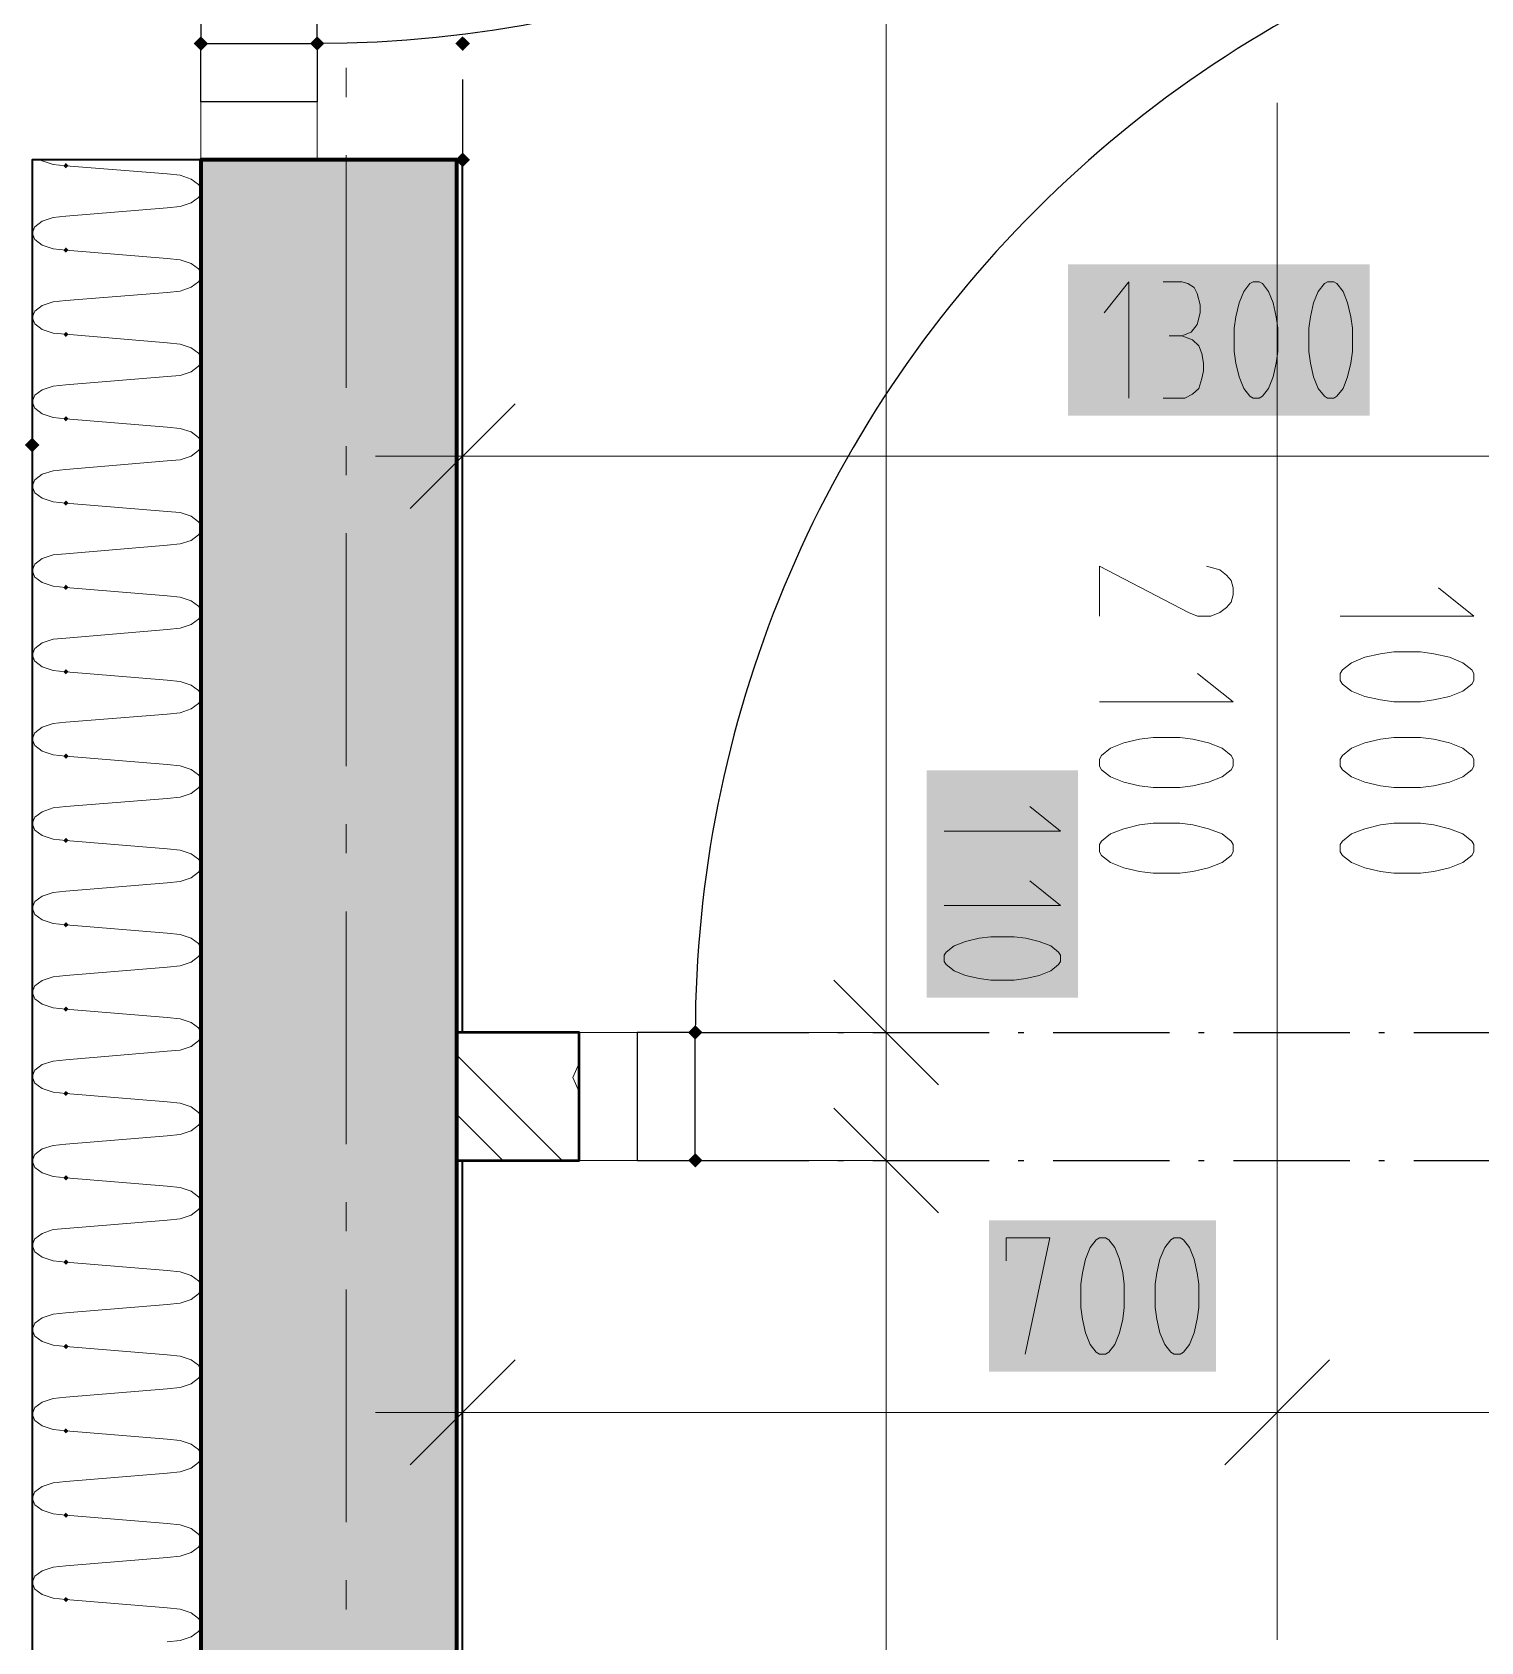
# Model space of a CAD drawing. Header units: millimetres. Extents: x 0 to 594, y 0 to 420.
# Drawn here: x 97.78 to 107.58, y 256.87 to 267.76 of the extents above; entities that cross this region are included whole.
import ezdxf

# ---------------------------------------------------------------- set-up
doc = ezdxf.new("R2010")
doc.units = ezdxf.units.MM
doc.header["$LTSCALE"] = 8
for name, color, linetype in [('PDF_Dokresleni nad rovinou rezu', 7, 'Continuous'), ('PDF_Dvere', 7, 'Continuous'), ('PDF_Instalacni prizdivky', 7, 'Continuous'), ('PDF_Koty delkove', 7, 'Continuous'), ('PDF_Omitka', 7, 'Continuous'), ('PDF_Osy hlavni', 7, 'Continuous'), ('PDF_Popis dveri', 7, 'Continuous'), ('PDF_Prosklenne fasady', 7, 'Continuous'), ('PDF_Steny obvodove nosne', 7, 'Continuous'), ('PDF_Zatepleni', 7, 'Continuous')]:
    doc.layers.add(name, color=color, linetype=linetype)

msp = doc.modelspace()

# ---------------------------------------------------------------- linework, layer by layer
at = {"layer": 'PDF_Dokresleni nad rovinou rezu', "lineweight": 25}
for points in [[(100.689, 267.677), (100.689, 267.638)], [(100.689, 267.441), (100.689, 266.898)]]:
    msp.add_lwpolyline(points, dxfattribs=at)
at = {"layer": 'PDF_Dokresleni nad rovinou rezu', "lineweight": 25, "transparency": 33554559}
for points in [[(100.689, 267.734), (100.739, 267.685), (100.64, 267.685), (100.689, 267.636)], [(100.689, 266.947), (100.739, 266.898), (100.64, 266.898), (100.689, 266.848)], [(97.727, 264.968), (97.776, 265.018), (97.776, 264.919), (97.825, 264.968)]]:
    msp.add_solid(points, dxfattribs=at)
at = {"layer": 'PDF_Dvere', "lineweight": 25}
for points in [[(99.705, 275.559), (107.579, 275.559, -0.414213), (99.705, 267.685), (99.705, 268.189)], [(109.567, 260.992), (110.138, 260.992), (110.138, 268.866, 0.414214), (102.264, 260.992), (103.032, 260.992)]]:
    msp.add_lwpolyline(points, format="xyb", dxfattribs=at)
for points in [[(98.918, 268.189), (98.918, 267.685)], [(103.228, 260.992), (103.268, 260.992)], [(103.465, 260.992), (104.252, 260.992)], [(104.449, 260.992), (104.488, 260.992)], [(104.685, 260.992), (105.473, 260.992)], [(105.669, 260.992), (105.709, 260.992)], [(105.906, 260.992), (106.693, 260.992)], [(106.89, 260.992), (106.929, 260.992)], [(107.126, 260.992), (107.913, 260.992)], [(102.264, 260.126), (103.032, 260.126)], [(103.228, 260.126), (103.268, 260.126)], [(103.465, 260.126), (104.252, 260.126)], [(104.449, 260.126), (104.488, 260.126)], [(104.685, 260.126), (105.473, 260.126)], [(105.669, 260.126), (105.709, 260.126)], [(105.906, 260.126), (106.693, 260.126)], [(106.89, 260.126), (106.929, 260.126)], [(107.126, 260.126), (107.913, 260.126)]]:
    msp.add_lwpolyline(points, dxfattribs=at)
for points in [[(98.918, 267.291), (98.918, 267.685), (99.705, 267.685), (99.705, 267.291)], [(101.871, 260.126), (102.264, 260.126), (102.264, 260.992), (101.871, 260.992)]]:
    msp.add_lwpolyline(points, close=True, dxfattribs=at)
at = {"layer": 'PDF_Dvere', "lineweight": 25, "transparency": 33554559}
for points in [[(98.918, 267.734), (98.967, 267.685), (98.868, 267.685), (98.918, 267.636)], [(99.705, 267.734), (99.754, 267.685), (99.656, 267.685), (99.705, 267.636)], [(102.215, 260.992), (102.264, 261.041), (102.264, 260.943), (102.313, 260.992)], [(102.215, 260.126), (102.264, 260.175), (102.264, 260.077), (102.313, 260.126)]]:
    msp.add_solid(points, dxfattribs=at)
at = {"layer": 'PDF_Instalacni prizdivky', "lineweight": 50}
msp.add_lwpolyline([(100.65, 260.126), (100.689, 260.126), (101.477, 260.126), (101.477, 260.992), (100.689, 260.992), (100.65, 260.992)], close=True, dxfattribs=at)
at = {"layer": 'PDF_Instalacni prizdivky', "lineweight": 9}
for points in [[(100.65, 260.839), (101.363, 260.126)], [(101.477, 260.785), (101.436, 260.687), (101.477, 260.589)], [(100.65, 260.437), (100.961, 260.126)]]:
    msp.add_lwpolyline(points, dxfattribs=at)
at = {"layer": 'PDF_Koty delkove', "lineweight": 18}
for points in [[(103.555, 302.764), (103.555, 301.759), (103.555, 300.84), (103.555, 297.567), (103.555, 296.425), (103.555, 295.244), (103.555, 294.85), (103.555, 277.567), (103.555, 276.74), (103.555, 260.992), (103.555, 260.126), (103.555, 245.165), (103.555, 227.528), (103.555, 218.079), (103.555, 216.465), (103.555, 215.795)], [(105.199, 265.285), (105.199, 266.073), (105.031, 265.863)], [(105.43, 266.073), (105.556, 266.073), (105.598, 266.06), (105.64, 266.033), (105.661, 265.994), (105.682, 265.916), (105.682, 265.863), (105.661, 265.784), (105.619, 265.732), (105.556, 265.706), (105.472, 265.706)], [(106.207, 265.601), (106.207, 265.758), (106.196, 265.836), (106.175, 265.929), (106.144, 266.007), (106.102, 266.06), (106.081, 266.073), (106.039, 266.073), (106.018, 266.06), (105.976, 266.007), (105.945, 265.929), (105.923, 265.836), (105.912, 265.758), (105.912, 265.601), (105.923, 265.522), (105.945, 265.43)], [(105.43, 265.285), (105.577, 265.285), (105.629, 265.312), (105.671, 265.351), (105.692, 265.417), (105.703, 265.469), (105.703, 265.522), (105.692, 265.588), (105.671, 265.64), (105.629, 265.679), (105.556, 265.706)], [(105.945, 265.43), (105.976, 265.351), (106.018, 265.299), (106.039, 265.285), (106.081, 265.285), (106.102, 265.299), (106.144, 265.351), (106.175, 265.43), (106.196, 265.522), (106.207, 265.601)], [(100.689, 264.301), (100.689, 264.892), (100.689, 265.482)], [(100.335, 264.537), (101.044, 265.246)], [(100.689, 264.892), (100.099, 264.892)], [(100.689, 264.892), (110.926, 264.892)], [(103.949, 262.354), (104.736, 262.354), (104.527, 262.522)], [(103.949, 261.85), (104.736, 261.85), (104.527, 262.018)], [(104.264, 261.64), (104.186, 261.63), (104.093, 261.608), (104.015, 261.577), (103.962, 261.535), (103.949, 261.514), (103.949, 261.472), (103.962, 261.451), (104.015, 261.409), (104.093, 261.378), (104.186, 261.357), (104.264, 261.346)], [(104.264, 261.346), (104.422, 261.346), (104.5, 261.357), (104.592, 261.378), (104.671, 261.409), (104.723, 261.451), (104.736, 261.472), (104.736, 261.514), (104.723, 261.535), (104.671, 261.577), (104.592, 261.608), (104.5, 261.63), (104.422, 261.64), (104.264, 261.64)], [(103.201, 261.346), (103.909, 260.638)], [(102.964, 260.992), (103.555, 260.992), (104.145, 260.992)], [(103.201, 260.48), (103.909, 259.772)], [(102.964, 260.126), (103.555, 260.126), (104.145, 260.126)], [(104.369, 259.445), (104.369, 259.601), (104.663, 259.601), (104.496, 258.814)], [(105.671, 259.13), (105.671, 259.287), (105.661, 259.365), (105.64, 259.457), (105.608, 259.536), (105.567, 259.589), (105.545, 259.601), (105.504, 259.601), (105.482, 259.589), (105.441, 259.536), (105.409, 259.457), (105.388, 259.365), (105.377, 259.287), (105.377, 259.13)], [(105.377, 259.13), (105.388, 259.051), (105.409, 258.959), (105.441, 258.88), (105.482, 258.827), (105.504, 258.814), (105.545, 258.814), (105.567, 258.827), (105.608, 258.88), (105.64, 258.959), (105.661, 259.051), (105.671, 259.13)], [(100.689, 257.83), (100.689, 258.42), (100.689, 259.011)], [(106.201, 257.83), (106.201, 258.42), (106.201, 259.011)], [(100.335, 258.066), (101.044, 258.775)], [(105.847, 258.066), (106.556, 258.775)], [(100.689, 258.42), (100.099, 258.42)], [(100.689, 258.42), (106.201, 258.42), (110.926, 258.42)]]:
    msp.add_lwpolyline(points, dxfattribs=at)
for points in [[(106.711, 265.601), (106.711, 265.758), (106.7, 265.836), (106.679, 265.929), (106.648, 266.007), (106.606, 266.06), (106.585, 266.073), (106.543, 266.073), (106.522, 266.06), (106.48, 266.007), (106.449, 265.929), (106.427, 265.836), (106.416, 265.758), (106.416, 265.601), (106.427, 265.522), (106.449, 265.43), (106.48, 265.351), (106.522, 265.299), (106.543, 265.285), (106.585, 265.285), (106.606, 265.299), (106.648, 265.351), (106.679, 265.43), (106.7, 265.522)], [(105.167, 259.13), (105.167, 259.287), (105.157, 259.365), (105.136, 259.457), (105.104, 259.536), (105.063, 259.589), (105.041, 259.601), (105, 259.601), (104.978, 259.589), (104.937, 259.536), (104.905, 259.457), (104.884, 259.365), (104.873, 259.287), (104.873, 259.13), (104.884, 259.051), (104.905, 258.959), (104.937, 258.88), (104.978, 258.827), (105, 258.814), (105.041, 258.814), (105.063, 258.827), (105.104, 258.88), (105.136, 258.959), (105.157, 259.051)]]:
    msp.add_lwpolyline(points, close=True, dxfattribs=at)
at = {"layer": 'PDF_Koty delkove', "color": 7, "lineweight": 18, "true_color": 0xffffff, "transparency": 33554559}
for points in [[(104.786, 265.167), (106.828, 265.167), (104.786, 266.191), (106.828, 266.191)], [(103.83, 262.766), (103.83, 261.228), (104.854, 262.766), (104.854, 261.228)], [(104.251, 258.696), (105.789, 258.696), (104.251, 259.72), (105.789, 259.72)]]:
    msp.add_solid(points, dxfattribs=at)
at = {"layer": 'PDF_Omitka', "lineweight": 35}
msp.add_lwpolyline([(100.689, 266.898), (100.65, 266.898), (100.65, 260.992), (100.689, 260.992)], close=True, dxfattribs=at)
msp.add_lwpolyline([(101.319, 236.858), (101.319, 245.165), (101.319, 245.205), (100.689, 245.205), (100.689, 260.126), (100.65, 260.126), (100.65, 245.165), (100.689, 245.165), (101.28, 245.165), (101.28, 236.858)], dxfattribs=at)
at = {"layer": 'PDF_Osy hlavni', "lineweight": 18}
for points in [[(99.902, 267.52), (99.902, 267.323)], [(99.902, 266.929), (99.902, 265.354)], [(99.902, 264.961), (99.902, 264.764)], [(99.902, 264.37), (99.902, 262.795)], [(99.902, 262.402), (99.902, 262.205)], [(99.902, 261.811), (99.902, 260.236)], [(99.902, 259.843), (99.902, 259.646)], [(99.902, 259.252), (99.902, 257.677)], [(99.902, 257.284), (99.902, 257.087)]]:
    msp.add_lwpolyline(points, dxfattribs=at)
at = {"layer": 'PDF_Popis dveri', "lineweight": 18}
for points in [[(106.201, 256.882), (106.201, 267.283)], [(104.999, 263.809), (104.999, 264.147), (105.603, 263.833), (105.663, 263.809), (105.754, 263.809), (105.814, 263.833), (105.859, 263.869), (105.89, 263.905), (105.904, 263.954), (105.904, 264.001), (105.89, 264.05), (105.859, 264.086), (105.814, 264.122), (105.724, 264.147)], [(106.629, 263.809), (107.534, 263.809), (107.293, 264.001)], [(104.999, 263.229), (105.904, 263.229), (105.663, 263.422)], [(105.89, 262.867), (105.829, 262.915), (105.738, 262.951), (105.632, 262.976), (105.543, 262.988), (105.362, 262.988), (105.271, 262.976), (105.165, 262.951), (105.075, 262.915), (105.014, 262.867), (104.999, 262.842), (104.999, 262.795), (105.014, 262.77), (105.075, 262.722), (105.165, 262.686), (105.271, 262.662), (105.362, 262.65)], [(106.992, 262.65), (107.173, 262.65), (107.262, 262.662), (107.368, 262.686), (107.459, 262.722), (107.52, 262.77), (107.534, 262.795), (107.534, 262.842), (107.52, 262.867), (107.459, 262.915), (107.368, 262.951), (107.262, 262.976), (107.173, 262.988), (106.992, 262.988), (106.901, 262.976), (106.795, 262.951), (106.705, 262.915), (106.644, 262.867), (106.629, 262.842), (106.629, 262.795), (106.644, 262.77), (106.705, 262.722)], [(105.362, 262.65), (105.543, 262.65), (105.632, 262.662), (105.738, 262.686), (105.829, 262.722), (105.89, 262.77), (105.904, 262.795), (105.904, 262.842), (105.89, 262.867)], [(106.705, 262.722), (106.795, 262.686), (106.901, 262.662), (106.992, 262.65)]]:
    msp.add_lwpolyline(points, dxfattribs=at)
for points in [[(106.992, 263.229), (107.173, 263.229), (107.262, 263.242), (107.368, 263.265), (107.459, 263.302), (107.52, 263.349), (107.534, 263.374), (107.534, 263.422), (107.52, 263.447), (107.459, 263.494), (107.368, 263.531), (107.262, 263.555), (107.173, 263.567), (106.992, 263.567), (106.901, 263.555), (106.795, 263.531), (106.705, 263.494), (106.644, 263.447), (106.629, 263.422), (106.629, 263.374), (106.644, 263.349), (106.705, 263.302), (106.795, 263.265), (106.901, 263.242)], [(105.362, 262.07), (105.543, 262.07), (105.632, 262.082), (105.738, 262.106), (105.829, 262.143), (105.89, 262.19), (105.904, 262.215), (105.904, 262.263), (105.89, 262.287), (105.829, 262.335), (105.738, 262.371), (105.632, 262.396), (105.543, 262.408), (105.362, 262.408), (105.271, 262.396), (105.165, 262.371), (105.075, 262.335), (105.014, 262.287), (104.999, 262.263), (104.999, 262.215), (105.014, 262.19), (105.075, 262.143), (105.165, 262.106), (105.271, 262.082)], [(106.992, 262.07), (107.173, 262.07), (107.262, 262.082), (107.368, 262.106), (107.459, 262.143), (107.52, 262.19), (107.534, 262.215), (107.534, 262.263), (107.52, 262.287), (107.459, 262.335), (107.368, 262.371), (107.262, 262.396), (107.173, 262.408), (106.992, 262.408), (106.901, 262.396), (106.795, 262.371), (106.705, 262.335), (106.644, 262.287), (106.629, 262.263), (106.629, 262.215), (106.644, 262.19), (106.705, 262.143), (106.795, 262.106), (106.901, 262.082)]]:
    msp.add_lwpolyline(points, close=True, dxfattribs=at)
at = {"layer": 'PDF_Prosklenne fasady', "lineweight": 18}
for points in [[(98.918, 267.291), (99.705, 267.291)], [(98.918, 267.291), (98.918, 266.898), (99.455, 266.898), (99.705, 266.898), (99.705, 267.291)], [(101.871, 260.992), (101.477, 260.992), (101.477, 260.126), (101.871, 260.126)], [(101.871, 260.992), (101.871, 260.126)]]:
    msp.add_lwpolyline(points, dxfattribs=at)
at = {"layer": 'PDF_Steny obvodove nosne', "lineweight": 70}
msp.add_lwpolyline([(100.65, 245.165), (100.65, 260.126), (100.65, 260.992), (100.65, 266.898), (99.705, 266.898), (99.455, 266.898), (98.918, 266.898), (98.918, 245.165), (98.918, 245.165)], dxfattribs=at)
at = {"layer": 'PDF_Steny obvodove nosne', "color": 9, "lineweight": 9, "true_color": 0xc0c0c0, "transparency": 33554559}
msp.add_solid([(100.65, 245.165), (100.65, 266.898), (98.918, 245.165), (98.918, 266.898)], dxfattribs=at)
at = {"layer": 'PDF_Zatepleni', "lineweight": 35}
msp.add_lwpolyline([(99.548, 235.717), (99.548, 236.858), (98.918, 236.858), (98.918, 245.165), (98.918, 245.165), (98.918, 266.898), (97.776, 266.898), (97.776, 245.165), (97.776, 245.165), (97.776, 236.858), (97.776, 235.717), (98.406, 235.717)], dxfattribs=at)
at = {"layer": 'PDF_Zatepleni', "lineweight": 9}
for points in [[(97.835, 266.898), (97.843, 266.892), (97.917, 266.867), (98.004, 266.858)], [(98.689, 266.802), (98.004, 266.858)], [(98.689, 266.802), (98.689, 266.802)], [(98.918, 266.699), (98.901, 266.731), (98.852, 266.768), (98.777, 266.793), (98.689, 266.802)], [(98.004, 266.516), (98.689, 266.572), (98.777, 266.581), (98.852, 266.606), (98.901, 266.643), (98.918, 266.675)], [(98.004, 266.516), (97.917, 266.507), (97.843, 266.482), (97.793, 266.445), (97.776, 266.402)], [(97.776, 266.402), (97.793, 266.358), (97.843, 266.321), (97.917, 266.296), (98.004, 266.287)], [(98.689, 266.231), (98.004, 266.287)], [(98.689, 266.231), (98.689, 266.231)], [(98.918, 266.128), (98.901, 266.16), (98.852, 266.197), (98.777, 266.222), (98.689, 266.231)], [(98.689, 266.001), (98.777, 266.01), (98.852, 266.035), (98.901, 266.072)], [(98.901, 266.072), (98.918, 266.104)], [(98.004, 265.945), (97.917, 265.936), (97.843, 265.911), (97.793, 265.874), (97.776, 265.831)], [(98.004, 265.945), (98.689, 266.001)], [(97.776, 265.831), (97.793, 265.787), (97.843, 265.75), (97.917, 265.725), (98.004, 265.717)], [(98.689, 265.66), (98.004, 265.717)], [(98.689, 265.66), (98.689, 265.66)], [(98.918, 265.557), (98.901, 265.589), (98.852, 265.626), (98.777, 265.651), (98.689, 265.66)], [(98.689, 265.431), (98.777, 265.439), (98.852, 265.464), (98.901, 265.501), (98.918, 265.533)], [(98.004, 265.374), (98.689, 265.431)], [(98.004, 265.374), (97.917, 265.365), (97.843, 265.341), (97.793, 265.304), (97.776, 265.26)], [(97.776, 265.26), (97.793, 265.216), (97.843, 265.179), (97.917, 265.154), (98.004, 265.146)], [(98.689, 265.089), (98.004, 265.146)], [(98.689, 265.089), (98.689, 265.089)], [(98.918, 264.986), (98.901, 265.018), (98.852, 265.056), (98.777, 265.08), (98.689, 265.089)], [(98.689, 264.86), (98.777, 264.868), (98.852, 264.893), (98.901, 264.93), (98.918, 264.962)], [(98.004, 264.803), (98.689, 264.86)], [(98.004, 264.803), (97.917, 264.794), (97.843, 264.77), (97.793, 264.733), (97.776, 264.689)], [(97.776, 264.689), (97.793, 264.645), (97.843, 264.608), (97.917, 264.583), (98.004, 264.575)], [(98.689, 264.518), (98.004, 264.575)], [(98.689, 264.518), (98.689, 264.518)], [(98.918, 264.416), (98.901, 264.447), (98.852, 264.485), (98.777, 264.51), (98.689, 264.518)], [(98.689, 264.289), (98.777, 264.298), (98.852, 264.322), (98.901, 264.36), (98.918, 264.392)], [(98.004, 264.232), (97.917, 264.224), (97.843, 264.199), (97.793, 264.162), (97.776, 264.118)], [(98.004, 264.232), (98.689, 264.289)], [(97.776, 264.118), (97.793, 264.074), (97.843, 264.037), (97.917, 264.013), (98.004, 264.004)], [(98.689, 263.947), (98.004, 264.004)], [(98.689, 263.947), (98.689, 263.947)], [(98.918, 263.845), (98.901, 263.877), (98.852, 263.914), (98.777, 263.939), (98.689, 263.947)], [(98.689, 263.718), (98.777, 263.727), (98.852, 263.752), (98.901, 263.789), (98.918, 263.821)], [(98.004, 263.661), (97.917, 263.653), (97.843, 263.628), (97.793, 263.591), (97.776, 263.547)], [(98.004, 263.661), (98.689, 263.718)], [(97.776, 263.547), (97.793, 263.504), (97.843, 263.466), (97.917, 263.442), (98.004, 263.433)], [(98.689, 263.377), (98.004, 263.433)], [(98.689, 263.377), (98.689, 263.377)], [(98.918, 263.274), (98.901, 263.306), (98.852, 263.343), (98.777, 263.368), (98.689, 263.377)], [(98.689, 263.147), (98.777, 263.156), (98.852, 263.181), (98.901, 263.218), (98.918, 263.25)], [(98.004, 263.091), (98.689, 263.147)], [(98.004, 263.091), (97.917, 263.082), (97.843, 263.057), (97.793, 263.02), (97.776, 262.976)], [(97.776, 262.976), (97.793, 262.933), (97.843, 262.896), (97.917, 262.871), (98.004, 262.862)], [(98.689, 262.806), (98.004, 262.862)], [(98.689, 262.806), (98.689, 262.806)], [(98.918, 262.703), (98.901, 262.735), (98.852, 262.772), (98.777, 262.797), (98.689, 262.806)], [(98.689, 262.576), (98.777, 262.585), (98.852, 262.61), (98.901, 262.647), (98.918, 262.679)], [(98.004, 262.52), (98.689, 262.576)], [(98.004, 262.52), (97.917, 262.511), (97.843, 262.486), (97.793, 262.449), (97.776, 262.405)], [(97.776, 262.405), (97.793, 262.362), (97.843, 262.325), (97.917, 262.3), (98.004, 262.291)], [(98.689, 262.235), (98.004, 262.291)], [(98.689, 262.235), (98.689, 262.235)], [(98.918, 262.132), (98.901, 262.164), (98.852, 262.201), (98.777, 262.226), (98.689, 262.235)], [(98.689, 262.005), (98.777, 262.014), (98.852, 262.039), (98.901, 262.076), (98.918, 262.108)], [(98.004, 261.949), (97.917, 261.94), (97.843, 261.915), (97.793, 261.878), (97.776, 261.835)], [(98.004, 261.949), (98.689, 262.005)], [(97.776, 261.835), (97.793, 261.791), (97.843, 261.754), (97.917, 261.729), (98.004, 261.72)], [(98.689, 261.664), (98.004, 261.72)], [(98.689, 261.664), (98.689, 261.664)], [(98.918, 261.561), (98.901, 261.593), (98.852, 261.63), (98.777, 261.655), (98.689, 261.664)], [(98.689, 261.434), (98.777, 261.443), (98.852, 261.468), (98.901, 261.505), (98.918, 261.537)], [(98.004, 261.378), (97.917, 261.369), (97.843, 261.344), (97.793, 261.307), (97.776, 261.264)], [(98.004, 261.378), (98.689, 261.434)], [(97.776, 261.264), (97.793, 261.22), (97.843, 261.183), (97.917, 261.158), (98.004, 261.15)], [(98.689, 261.093), (98.004, 261.15)], [(98.689, 261.093), (98.689, 261.093)], [(98.918, 260.99), (98.901, 261.022), (98.852, 261.059), (98.777, 261.084), (98.689, 261.093)], [(98.689, 260.864), (98.777, 260.872), (98.852, 260.897), (98.901, 260.934), (98.918, 260.966)], [(98.004, 260.807), (98.689, 260.864)], [(98.004, 260.807), (97.917, 260.798), (97.843, 260.774), (97.793, 260.737), (97.776, 260.693)], [(97.776, 260.693), (97.793, 260.649), (97.843, 260.612), (97.917, 260.587), (98.004, 260.579)], [(98.689, 260.522), (98.004, 260.579)], [(98.689, 260.522), (98.689, 260.522)], [(98.918, 260.419), (98.901, 260.451), (98.852, 260.489), (98.777, 260.513), (98.689, 260.522)], [(98.689, 260.293), (98.777, 260.301), (98.852, 260.326), (98.901, 260.364), (98.918, 260.395)], [(98.004, 260.236), (98.689, 260.293)], [(98.004, 260.236), (97.917, 260.227), (97.843, 260.203), (97.793, 260.166), (97.776, 260.122)], [(97.776, 260.122), (97.793, 260.078), (97.843, 260.041), (97.917, 260.017), (98.004, 260.008)], [(98.689, 259.951), (98.004, 260.008)], [(98.689, 259.951), (98.689, 259.951)], [(98.918, 259.849), (98.901, 259.88), (98.852, 259.918), (98.777, 259.943), (98.689, 259.951)], [(98.004, 259.665), (98.689, 259.722)], [(98.689, 259.722), (98.777, 259.731), (98.852, 259.755), (98.901, 259.793), (98.918, 259.825)], [(98.004, 259.665), (97.917, 259.657), (97.843, 259.632), (97.793, 259.595), (97.776, 259.551)], [(97.776, 259.551), (97.793, 259.507), (97.843, 259.47), (97.917, 259.446), (98.004, 259.437)], [(98.689, 259.38), (98.004, 259.437)], [(98.689, 259.38), (98.689, 259.38)], [(98.918, 259.278), (98.901, 259.31), (98.852, 259.347), (98.777, 259.372), (98.689, 259.38)], [(98.777, 259.16), (98.852, 259.185), (98.901, 259.222), (98.918, 259.254)], [(98.004, 259.094), (97.917, 259.086), (97.843, 259.061), (97.793, 259.024), (97.776, 258.98)], [(98.004, 259.094), (98.689, 259.151)], [(98.689, 259.151), (98.777, 259.16)], [(97.776, 258.98), (97.793, 258.937), (97.843, 258.9), (97.917, 258.875), (98.004, 258.866)], [(98.689, 258.81), (98.004, 258.866)], [(98.689, 258.81), (98.689, 258.81)], [(98.918, 258.707), (98.901, 258.739), (98.852, 258.776), (98.777, 258.801), (98.689, 258.81)], [(98.004, 258.524), (98.689, 258.58), (98.777, 258.589), (98.852, 258.614), (98.901, 258.651), (98.918, 258.683)], [(98.004, 258.524), (97.917, 258.515), (97.843, 258.49), (97.793, 258.453), (97.776, 258.409)], [(97.776, 258.409), (97.793, 258.366), (97.843, 258.329), (97.917, 258.304), (98.004, 258.295)], [(98.689, 258.239), (98.004, 258.295)], [(98.689, 258.239), (98.689, 258.239)], [(98.918, 258.136), (98.901, 258.168), (98.852, 258.205), (98.777, 258.23), (98.689, 258.239)], [(98.004, 257.953), (98.689, 258.009), (98.777, 258.018), (98.852, 258.043), (98.901, 258.08), (98.918, 258.112)], [(98.004, 257.953), (97.917, 257.944), (97.843, 257.919), (97.793, 257.882), (97.776, 257.839)], [(97.776, 257.839), (97.793, 257.795), (97.843, 257.758), (97.917, 257.733), (98.004, 257.724)], [(98.689, 257.668), (98.004, 257.724)], [(98.689, 257.668), (98.689, 257.668)], [(98.918, 257.565), (98.901, 257.597), (98.852, 257.634), (98.777, 257.659), (98.689, 257.668)], [(98.689, 257.438), (98.777, 257.447), (98.852, 257.472), (98.901, 257.509), (98.918, 257.541)], [(98.004, 257.382), (98.689, 257.438)], [(98.004, 257.382), (97.917, 257.373), (97.843, 257.348), (97.793, 257.311), (97.776, 257.268)], [(97.776, 257.268), (97.793, 257.224), (97.843, 257.187), (97.917, 257.162), (98.004, 257.154)], [(98.689, 257.097), (98.004, 257.154)], [(98.689, 257.097), (98.689, 257.097)], [(98.918, 256.994), (98.901, 257.026), (98.852, 257.063), (98.777, 257.088), (98.689, 257.097)], [(98.689, 256.868), (98.777, 256.876), (98.852, 256.901), (98.901, 256.938), (98.918, 256.97)]]:
    msp.add_lwpolyline(points, dxfattribs=at)
at = {"layer": 'PDF_Zatepleni', "lineweight": 9, "transparency": 33554559}
for points in [[(98.004, 266.876), (98.022, 266.858), (97.987, 266.858), (98.004, 266.841)], [(98.004, 266.305), (98.022, 266.287), (97.987, 266.287), (98.004, 266.27)], [(98.004, 265.734), (98.022, 265.717), (97.987, 265.717), (98.004, 265.699)], [(98.004, 265.163), (98.022, 265.146), (97.987, 265.146), (98.004, 265.128)], [(98.004, 264.592), (98.022, 264.575), (97.987, 264.575), (98.004, 264.557)], [(98.004, 264.022), (98.022, 264.004), (97.987, 264.004), (98.004, 263.986)], [(98.004, 263.451), (98.022, 263.433), (97.987, 263.433), (98.004, 263.415)], [(98.004, 262.88), (98.022, 262.862), (97.987, 262.862), (98.004, 262.844)], [(98.004, 262.309), (98.022, 262.291), (97.987, 262.291), (98.004, 262.274)], [(98.004, 261.738), (98.022, 261.72), (97.987, 261.72), (98.004, 261.703)], [(98.004, 261.167), (98.022, 261.15), (97.987, 261.15), (98.004, 261.132)], [(98.004, 260.596), (98.022, 260.579), (97.987, 260.579), (98.004, 260.561)], [(98.004, 260.026), (98.022, 260.008), (97.987, 260.008), (98.004, 259.99)], [(98.004, 259.455), (98.022, 259.437), (97.987, 259.437), (98.004, 259.419)], [(98.004, 258.884), (98.022, 258.866), (97.987, 258.866), (98.004, 258.848)], [(98.004, 258.313), (98.022, 258.295), (97.987, 258.295), (98.004, 258.278)], [(98.004, 257.742), (98.022, 257.724), (97.987, 257.724), (98.004, 257.707)], [(98.004, 257.171), (98.022, 257.154), (97.987, 257.154), (98.004, 257.136)]]:
    msp.add_solid(points, dxfattribs=at)

doc.saveas('drawing.dxf')
